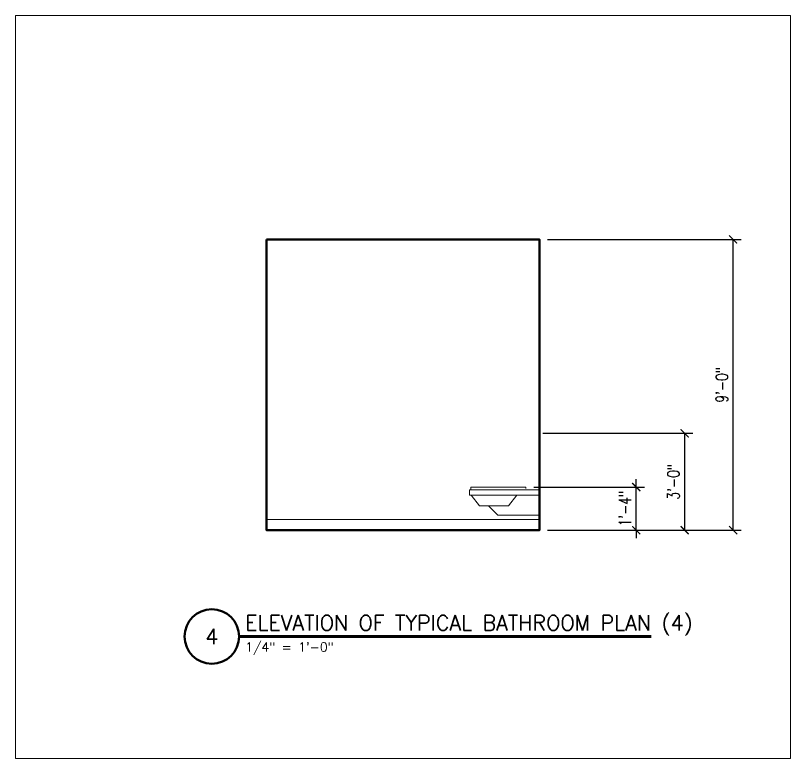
# Model space of a CAD drawing. Header units: inches. Extents: x 4039 to 5402, y 340 to 1932.
# Drawn here: x 4882.3 to 5170.3, y 1656.3 to 1932.3 of the extents above; entities that cross this region are included whole.
import ezdxf
from ezdxf.enums import TextEntityAlignment as Align

# ---------------------------------------------------------------- set-up
doc = ezdxf.new("R2010")
doc.units = ezdxf.units.IN
doc.header["$LTSCALE"] = 0.5
doc.header["$MEASUREMENT"] = 0
doc.layers.get('0').update_dxf_attribs({"lineweight": 18})
doc.layers.get('Defpoints').update_dxf_attribs({"color": 140, "lineweight": 18})
for name, color, linetype, lineweight in [('A-Anno-Dims', 211, 'Continuous', 18), ('A-Detl-Fine', 90, 'Continuous', 18), ('A-Detl-Hevy', 113, 'Continuous', 50), ('G-Anno-Ttlb', 213, 'Continuous', 50)]:
    doc.layers.add(name, color=color, linetype=linetype, lineweight=lineweight)
doc.layers.add('A-Anno-Titl-Nplt', color=140, linetype='Continuous', lineweight=18, plot=False)
doc.styles.add('Arch-Dim', font='romans.shx', dxfattribs={"width": 0.75})
doc.styles.add('RomanS', font='romans.shx')
doc.dimstyles.new('Aec-Arch-I-96', dxfattribs={"dimscale": 96, "dimtxt": 0.09375, "dimasz": 0.0625, "dimexe": 0.0625, "dimexo": 0.0625, "dimgap": 0.03125, "dimtad": 1, "dimdec": 4, "dimzin": 3, "dimdsep": 46, "dimlunit": 4, "dimtxsty": 'Arch-Dim', "dimblk": 'ARCHTICK', "dimcen": 0.09375, "dimazin": 2, "dimtfac": 0.75, "dimtdec": 4, "dimtix": 1, "dimtmove": 2, "dimatfit": 2, "dimfxl": 1, "dimtolj": 1, "dimtzin": 0, "dimarcsym": 0})

# ---------------------------------------------------------------- blocks, each defined once
blk = doc.blocks.new('_ArchTick')
at = {"color": 0, "linetype": 'ByBlock', "const_width": 0.15}
blk.add_lwpolyline([(-0.5, -0.5), (0.5, 0.5)], dxfattribs=at)
blk = doc.blocks.new('*D13')
at = {"layer": 'A-Anno-Dims', "color": 0, "lineweight": -2, "transparency": 16777216}
for p, q in [((5079.94, 1849.14), (5151.94, 1849.14)), ((5148.94, 1741.14), (5148.94, 1849.14)), ((5079.94, 1741.14), (5151.94, 1741.14))]:
    blk.add_line(p, q, dxfattribs=at)
at = {"layer": 'Defpoints', "color": 0, "transparency": 16777216}
for p in [(5076.94, 1849.14), (5148.94, 1849.14), (5076.94, 1741.14)]:
    blk.add_point(p, dxfattribs=at)
at = {"layer": 'A-Anno-Dims', "color": 0, "lineweight": -2, "transparency": 16777216, "xscale": 3, "yscale": 3, "zscale": 3}
for p, rotation in [((5148.94, 1849.14), 90), ((5148.94, 1741.14), 270)]:
    blk.add_blockref('_ArchTick', p, dxfattribs=dict(at, rotation=rotation))
at = {"layer": 'A-Anno-Dims', "color": 0, "transparency": 16777216, "insert": (5144.77, 1795.14), "char_height": 4.5, "attachment_point": 5, "rotation": 90, "style": 'Arch-Dim'}
blk.add_mtext('\\A1;9\'-0"', dxfattribs=at)
blk = doc.blocks.new('*D14')
at = {"layer": 'A-Anno-Dims', "color": 0, "lineweight": -2, "transparency": 16777216}
for p, q in [((5112.94, 1757.15), (5112.94, 1760.15)), ((5074.88, 1757.15), (5115.94, 1757.15)), ((5112.94, 1741.14), (5112.94, 1757.15)), ((5079.94, 1741.14), (5115.94, 1741.14)), ((5112.94, 1741.14), (5112.94, 1738.14))]:
    blk.add_line(p, q, dxfattribs=at)
at = {"layer": 'Defpoints', "color": 0, "transparency": 16777216}
for p in [(5071.88, 1757.15), (5112.94, 1757.15), (5076.94, 1741.14)]:
    blk.add_point(p, dxfattribs=at)
at = {"layer": 'A-Anno-Dims', "color": 0, "lineweight": -2, "transparency": 16777216, "xscale": 3, "yscale": 3, "zscale": 3}
for p, rotation in [((5112.94, 1757.15), 270), ((5112.94, 1741.14), 90)]:
    blk.add_blockref('_ArchTick', p, dxfattribs=dict(at, rotation=rotation))
at = {"layer": 'A-Anno-Dims', "color": 0, "transparency": 16777216, "insert": (5108.77, 1749.14), "char_height": 4.5, "attachment_point": 5, "rotation": 90, "style": 'Arch-Dim'}
blk.add_mtext('\\A1;1\'-4"', dxfattribs=at)
blk = doc.blocks.new('*D15')
at = {"layer": 'A-Anno-Dims', "color": 0, "lineweight": -2, "transparency": 16777216}
for p, q in [((5078.18, 1777.14), (5133.94, 1777.14)), ((5130.94, 1741.14), (5130.94, 1777.14)), ((5079.94, 1741.14), (5133.94, 1741.14))]:
    blk.add_line(p, q, dxfattribs=at)
at = {"layer": 'Defpoints', "color": 0, "transparency": 16777216}
for p in [(5075.18, 1777.14), (5130.94, 1777.14), (5076.94, 1741.14)]:
    blk.add_point(p, dxfattribs=at)
at = {"layer": 'A-Anno-Dims', "color": 0, "lineweight": -2, "transparency": 16777216, "xscale": 3, "yscale": 3, "zscale": 3}
for p, rotation in [((5130.94, 1777.14), 90), ((5130.94, 1741.14), 270)]:
    blk.add_blockref('_ArchTick', p, dxfattribs=dict(at, rotation=rotation))
at = {"layer": 'A-Anno-Dims', "color": 0, "transparency": 16777216, "insert": (5126.77, 1759.14), "char_height": 4.5, "attachment_point": 5, "rotation": 90, "style": 'Arch-Dim'}
blk.add_mtext('\\A1;3\'-0"', dxfattribs=at)
blk = doc.blocks.new('Anno_Title_A1')
at = {"color": 0, "linetype": 'ByBlock', "lineweight": -2}
blk.add_circle((0, 0), 2.25, dxfattribs=at)
blk.add_circle((0, 0), 2.25, dxfattribs=at)
at = {"color": 0, "linetype": 'ByBlock', "lineweight": -2, "style": 'RomanS'}
blk.add_attdef('NUMBER', text='', height=1.25, dxfattribs=at).set_placement((0, 0), align=Align.MIDDLE)
blk = doc.blocks.new('Anno_Title_T1')
at = {"color": 0, "linetype": 'ByBlock', "lineweight": -2}
blk.add_lwpolyline([(2.75, 0), (3.75, 0)], dxfattribs=at)
at = {"color": 0, "linetype": 'ByBlock', "lineweight": -2, "style": 'RomanS'}
blk.add_attdef('TITLE', (2.75, 0.5), '', height=1.25, dxfattribs=at)
blk.add_attdef('SCALE', text='', height=0.75, dxfattribs=at).set_placement((2.75, -0.5), align=Align.TOP_LEFT)

msp = doc.modelspace()

# ---------------------------------------------------------------- linework, layer by layer
at = {"layer": 'A-Anno-Titl-Nplt'}
msp.add_lwpolyline([(4882.25714, 1656.33125), (5170.25714, 1656.33125), (5170.25714, 1932.33125), (4882.25714, 1932.33125)], close=True, dxfattribs=at)
at = {"layer": 'A-Detl-Fine'}
for p, q in [((5051.45764, 1756.1475), (5051.45764, 1757.1475)), ((5051.45764, 1757.1475), (5071.88264, 1757.1475)), ((5071.88264, 1757.1475), (5071.88264, 1756.6475)), ((5051.45764, 1756.1475), (5051.45764, 1756.1475)), ((5051.56964, 1754.1475), (5054.62864, 1750.1475)), ((5065.51064, 1750.1475), (5068.56964, 1754.1475)), ((5054.62864, 1750.1475), (5065.51064, 1750.1475)), ((5058.06964, 1750.1475), (5061.44464, 1746.7725)), ((5061.44464, 1746.7725), (5076.94464, 1746.7725)), ((4975.56964, 1745.1375), (5076.94464, 1745.1375))]:
    msp.add_line(p, q, dxfattribs=at)
msp.add_lwpolyline([(5050.94464, 1754.1475), (5076.94464, 1754.1475), (5076.94464, 1756.1475), (5050.94464, 1756.1475)], close=True, dxfattribs=at)
at = {"layer": 'A-Detl-Hevy'}
msp.add_lwpolyline([(4975.56964, 1849.1375), (5076.94464, 1849.1375), (5076.94464, 1741.1375), (4975.56964, 1741.1375)], close=True, dxfattribs=at)
at = {"layer": 'G-Anno-Ttlb'}
msp.add_lwpolyline([(4965.3375, 1701.65, 1.2, 1.2, 0), (5118.55179, 1701.65, 1.2, 1.2, 0)], format="xyseb", dxfattribs=at)

# ---------------------------------------------------------------- block references
ref = msp.add_blockref('Anno_Title_A1', (4955.2125, 1701.65), dxfattribs=dict(at, xscale=4.5, yscale=4.5, zscale=4.5))
ref.add_attrib('NUMBER', '4', dxfattribs={"layer": '0', "color": 0, "linetype": 'ByBlock', "lineweight": -2, "height": 5.625, "style": 'Arch-Dim'}).set_placement((4955.2125, 1701.65), align=Align.MIDDLE)
ref = msp.add_blockref('Anno_Title_T1', (4955.2125, 1701.65), dxfattribs=dict(at, xscale=4.5, yscale=4.5, zscale=4.5))
ref.add_attrib('SCALE', '1/4" = 1\'-0"', dxfattribs={"layer": '0', "color": 0, "linetype": 'ByBlock', "lineweight": -2, "height": 3.375, "style": 'Arch-Dim'}).set_placement((4967.5875, 1699.4), align=Align.TOP_LEFT)
ref.add_attrib('TITLE', 'ELEVATION OF TYPICAL BATHROOM PLAN (4)', (4967.5875, 1703.9), dxfattribs={"layer": '0', "color": 0, "linetype": 'ByBlock', "lineweight": -2, "height": 5.625, "style": 'Arch-Dim'})

# ---------------------------------------------------------------- dimensions: what is measured, and where the dimension line sits
at = {"layer": 'A-Anno-Dims'}
for base, p2, picture, middle in [((5148.94464, 1849.1375), (5076.94464, 1849.1375), '*D13', (5144.76607, 1795.1375)), ((5130.94464, 1777.1375), (5075.17964, 1777.1375), '*D15', (5126.76607, 1759.1375)), ((5112.94464, 1757.1475), (5071.88264, 1757.1475), '*D14', (5108.76607, 1749.1425))]:
    dim = msp.add_linear_dim(base=base, p1=(5076.94464, 1741.1375), p2=p2, angle=90, dimstyle='Aec-Arch-I-96', override={"dimscale": 48}, dxfattribs=at)
    dim.commit()
    dim.dimension.update_dxf_attribs({"geometry": picture, "text_midpoint": middle})

doc.saveas('drawing.dxf')
